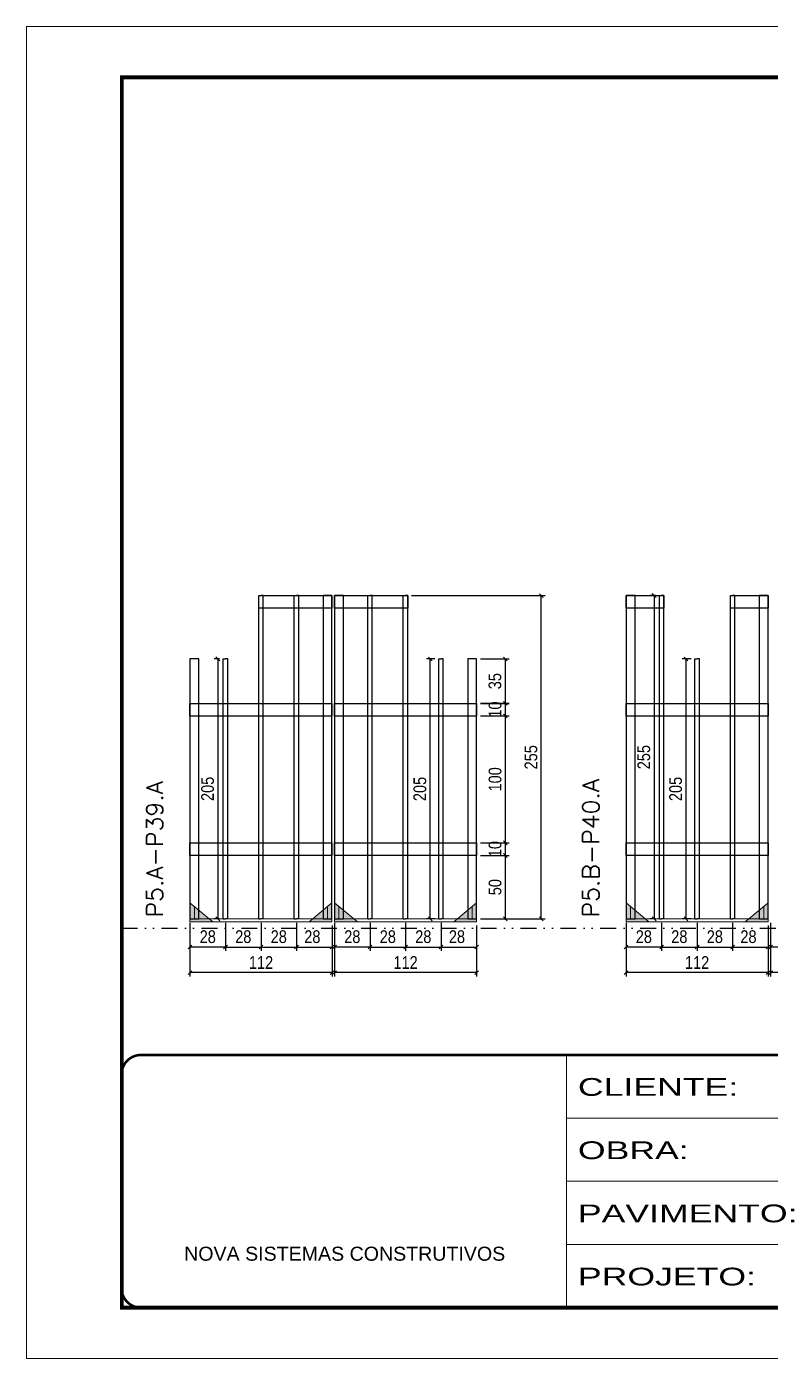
# Model space of a CAD drawing. Extents: x 14400 to 20667, y -21631 to 6985.
# Drawn here: x 14413 to 15000, y 3638 to 4688 of the extents above; entities that cross this region are included whole.
import ezdxf

# ---------------------------------------------------------------- set-up
doc = ezdxf.new("R2010")
doc.units = 0
for name, pattern in [('CONTINUO', [0]), ('DASHED', [0.75, 0.5, -0.25]), ('DIVIDE2', [0.625, 0.25, -0.125, 0, -0.125, 0, -0.125]), ('HIDDEN', [0.375, 0.25, -0.125])]:
    doc.linetypes.add(name, pattern=pattern)
for name, color, linetype in [('COTA', 241, 'Continuous'), ('Nível', 160, 'Continuous'), ('SARR_2.2x10', 60, 'Continuous'), ('SARR_3.5x7', 81, 'Continuous'), ('SARR_7x7', 40, 'Continuous')]:
    doc.layers.add(name, color=color, linetype=linetype)
for name, color, linetype, lineweight in [('Folhas', 255, 'Continuous', 9), ('Madeira', 126, 'Continuous', 18), ('Sarr 2.2x7', 40, 'Continuous', 9), ('SARRAFO DE PRESSAO', 251, 'DASHED', 9), ('Texto Seção', 7, 'Continuous', 15)]:
    doc.layers.add(name, color=color, linetype=linetype, lineweight=lineweight)
doc.styles.add('ARIAL', font='arial.ttf')
doc.styles.add('COTA TECNICA', font='techl___.ttf', dxfattribs={"height": 10})
doc.styles.add('REGUA-120', font='ROMANS.shx', dxfattribs={"height": 15})
doc.styles.add('Tecnologia', font='')
doc.styles.get('Tecnologia').set_extended_font_data('Forgotten Futurist')
doc.dimstyles.new('PAINEL', dxfattribs={"dimtxt": 10, "dimasz": 3, "dimexe": 3, "dimexo": 3, "dimgap": 3, "dimtad": 1, "dimdec": 1, "dimzin": 12, "dimdsep": 46, "dimtxsty": 'COTA TECNICA', "dimblk1": 'OBLIQUE', "dimblk2": 'OBLIQUE', "dimsah": 1, "dimcen": 0.9, "dimclrd": 4, "dimclre": 4, "dimclrt": 240, "dimadec": 1, "dimazin": 3, "dimtfac": 1, "dimtdec": 1, "dimtmove": 0, "dimatfit": 3, "dimfxl": 1, "dimtolj": 1, "dimtzin": 12, "dimarcsym": 0})

# ---------------------------------------------------------------- blocks, each defined once
blk = doc.blocks.new('9999999999')
at = {"color": 30, "linetype": 'CONTINUO'}
for p, q in [((98564.6, 34230.2), (98564.6, 34429.4)), ((98564.6, 34379.6), (99584, 34379.6)), ((98564.6, 34329.8), (99488, 34329.8)), ((98564.6, 34280), (99488, 34280))]:
    blk.add_line(p, q, dxfattribs=at)
at = {"color": 30, "linetype": 'CONTINUO', "const_width": 2}
blk.add_lwpolyline([(99584, 34230.2), (99584, 34414.4, 0.414214), (99569, 34429.4), (98229, 34429.4, 0.414214), (98214, 34414.4), (98214, 34245.2, 0.414214), (98229, 34230.2), (99584, 34230.2)], format="xyb", dxfattribs=at)
at = {"layer": 'Folhas'}
blk.add_lwpolyline([(98139, 34190.2), (99624, 34190.2), (99624, 35240.2), (98139, 35240.2)], close=True, dxfattribs=at)
at = {"layer": 'Folhas', "color": 30, "const_width": 3}
blk.add_lwpolyline([(98214, 34230.2), (99584, 34230.2), (99584, 35200.2), (98214, 35200.2)], close=True, dxfattribs=at)
at = {"color": 7, "linetype": 'Continuous', "ltscale": 5, "style": 'ARIAL'}
blk.add_text('NOVA SISTEMAS CONSTRUTIVOS', height=11.059, dxfattribs=at).set_placement((98263.2, 34267.2))
at = {"layer": 'Folhas', "color": 7, "style": 'Tecnologia', "width": 1.5}
for s, p in [('CLIENTE:', (98573.7, 34397.2)), ('OBRA:', (98573.7, 34347.3)), ('PAVIMENTO:', (98573.7, 34297.5)), ('PROJETO:', (98573.7, 34247.7))]:
    blk.add_text(s, height=14, dxfattribs=at).set_placement(p)
blk = doc.blocks.new('_Oblique')
at = {"color": 0, "linetype": 'ByBlock', "lineweight": -2}
blk.add_line((-0.5, -0.5), (0.5, 0.5), dxfattribs=at)
blk = doc.blocks.new('*D722')
at = {"layer": 'COTA', "color": 4, "lineweight": -2, "transparency": 16777216}
for p, q in [((14656.3, 3965.9), (14656.3, 3938.7)), ((14768.3, 3965.9), (14768.3, 3938.7)), ((14768.3, 3941.7), (14656.3, 3941.7))]:
    blk.add_line(p, q, dxfattribs=at)
at = {"layer": 'Defpoints', "color": 0, "transparency": 16777216}
for p in [(14656.3, 3968.9), (14768.3, 3968.9), (14656.3, 3941.7)]:
    blk.add_point(p, dxfattribs=at)
at = {"layer": 'COTA', "color": 4, "lineweight": -2, "transparency": 16777216, "xscale": 3, "yscale": 3, "zscale": 3, "rotation": 180}
blk.add_blockref('_Oblique', (14656.3, 3941.7), dxfattribs=at)
at = {"layer": 'COTA', "color": 4, "lineweight": -2, "transparency": 16777216, "xscale": 3, "yscale": 3, "zscale": 3}
blk.add_blockref('_Oblique', (14768.3, 3941.7), dxfattribs=at)
at = {"layer": 'COTA', "color": 240, "transparency": 16777216, "insert": (14712.3, 3949.7), "char_height": 10, "attachment_point": 5, "style": 'COTA TECNICA'}
blk.add_mtext('\\A1;112', dxfattribs=at)
blk = doc.blocks.new('*D723')
at = {"layer": 'COTA', "color": 4, "lineweight": -2, "transparency": 16777216}
for p, q in [((14656.3, 3981.1), (14656.3, 3958.9)), ((14684.3, 3981.1), (14684.3, 3958.9)), ((14684.3, 3961.9), (14656.3, 3961.9))]:
    blk.add_line(p, q, dxfattribs=at)
at = {"layer": 'Defpoints', "color": 0, "transparency": 16777216}
for p in [(14656.3, 3984.1), (14684.3, 3984.1), (14656.3, 3961.9)]:
    blk.add_point(p, dxfattribs=at)
at = {"layer": 'COTA', "color": 4, "lineweight": -2, "transparency": 16777216, "xscale": 3, "yscale": 3, "zscale": 3, "rotation": 180}
blk.add_blockref('_Oblique', (14656.3, 3961.9), dxfattribs=at)
at = {"layer": 'COTA', "color": 4, "lineweight": -2, "transparency": 16777216, "xscale": 3, "yscale": 3, "zscale": 3}
blk.add_blockref('_Oblique', (14684.3, 3961.9), dxfattribs=at)
at = {"layer": 'COTA', "color": 240, "transparency": 16777216, "insert": (14670.3, 3970), "char_height": 10, "attachment_point": 5, "style": 'COTA TECNICA'}
blk.add_mtext('\\A1;28', dxfattribs=at)
blk = doc.blocks.new('*D724')
at = {"layer": 'COTA', "color": 4, "lineweight": -2, "transparency": 16777216}
for p, q in [((14740.3, 3981.1), (14740.3, 3958.9)), ((14768.3, 3978.9), (14768.3, 3958.9)), ((14740.3, 3961.9), (14768.3, 3961.9))]:
    blk.add_line(p, q, dxfattribs=at)
at = {"layer": 'Defpoints', "color": 0, "transparency": 16777216}
for p in [(14740.3, 3984.1), (14768.3, 3981.9), (14768.3, 3961.9)]:
    blk.add_point(p, dxfattribs=at)
at = {"layer": 'COTA', "color": 4, "lineweight": -2, "transparency": 16777216, "xscale": 3, "yscale": 3, "zscale": 3, "rotation": 180}
blk.add_blockref('_Oblique', (14740.3, 3961.9), dxfattribs=at)
at = {"layer": 'COTA', "color": 4, "lineweight": -2, "transparency": 16777216, "xscale": 3, "yscale": 3, "zscale": 3}
blk.add_blockref('_Oblique', (14768.3, 3961.9), dxfattribs=at)
at = {"layer": 'COTA', "color": 240, "transparency": 16777216, "insert": (14752.8, 3970), "char_height": 10, "attachment_point": 5, "style": 'COTA TECNICA'}
blk.add_mtext('\\A1;28', dxfattribs=at)
blk = doc.blocks.new('*D725')
at = {"layer": 'COTA', "color": 4, "lineweight": -2, "transparency": 16777216}
for p, q in [((14684.3, 3981.1), (14684.3, 3958.9)), ((14712.3, 3981.1), (14712.3, 3958.9)), ((14684.3, 3961.9), (14712.3, 3961.9))]:
    blk.add_line(p, q, dxfattribs=at)
at = {"layer": 'Defpoints', "color": 0, "transparency": 16777216}
for p in [(14684.3, 3984.1), (14712.3, 3984.1), (14712.3, 3961.9)]:
    blk.add_point(p, dxfattribs=at)
at = {"layer": 'COTA', "color": 4, "lineweight": -2, "transparency": 16777216, "xscale": 3, "yscale": 3, "zscale": 3, "rotation": 180}
blk.add_blockref('_Oblique', (14684.3, 3961.9), dxfattribs=at)
at = {"layer": 'COTA', "color": 4, "lineweight": -2, "transparency": 16777216, "xscale": 3, "yscale": 3, "zscale": 3}
blk.add_blockref('_Oblique', (14712.3, 3961.9), dxfattribs=at)
at = {"layer": 'COTA', "color": 240, "transparency": 16777216, "insert": (14698.3, 3970), "char_height": 10, "attachment_point": 5, "style": 'COTA TECNICA'}
blk.add_mtext('\\A1;28', dxfattribs=at)
blk = doc.blocks.new('*D726')
at = {"layer": 'COTA', "color": 4, "lineweight": -2, "transparency": 16777216}
for p, q in [((14771.3, 4034.1), (14794, 4034.1)), ((14791, 3984.1), (14791, 4034.1)), ((14771.3, 3984.1), (14794, 3984.1))]:
    blk.add_line(p, q, dxfattribs=at)
at = {"layer": 'Defpoints', "color": 0, "transparency": 16777216}
for p in [(14768.3, 4034.1), (14791, 4034.1), (14768.3, 3984.1)]:
    blk.add_point(p, dxfattribs=at)
at = {"layer": 'COTA', "color": 4, "lineweight": -2, "transparency": 16777216, "xscale": 3, "yscale": 3, "zscale": 3}
for p, rotation in [((14791, 4034.1), 90), ((14791, 3984.1), 270)]:
    blk.add_blockref('_Oblique', p, dxfattribs=dict(at, rotation=rotation))
at = {"layer": 'COTA', "color": 240, "transparency": 16777216, "insert": (14782.9, 4009.1), "char_height": 10, "attachment_point": 5, "rotation": 90, "style": 'COTA TECNICA'}
blk.add_mtext('\\A1;50', dxfattribs=at)
blk = doc.blocks.new('*D727')
at = {"layer": 'COTA', "color": 4, "lineweight": -2, "transparency": 16777216}
for p, q in [((14712.3, 3981.1), (14712.3, 3958.9)), ((14740.3, 3981.1), (14740.3, 3958.9)), ((14712.3, 3961.9), (14740.3, 3961.9))]:
    blk.add_line(p, q, dxfattribs=at)
at = {"layer": 'Defpoints', "color": 0, "transparency": 16777216}
for p in [(14712.3, 3984.1), (14740.3, 3984.1), (14740.3, 3961.9)]:
    blk.add_point(p, dxfattribs=at)
at = {"layer": 'COTA', "color": 4, "lineweight": -2, "transparency": 16777216, "xscale": 3, "yscale": 3, "zscale": 3, "rotation": 180}
blk.add_blockref('_Oblique', (14712.3, 3961.9), dxfattribs=at)
at = {"layer": 'COTA', "color": 4, "lineweight": -2, "transparency": 16777216, "xscale": 3, "yscale": 3, "zscale": 3}
blk.add_blockref('_Oblique', (14740.3, 3961.9), dxfattribs=at)
at = {"layer": 'COTA', "color": 240, "transparency": 16777216, "insert": (14726.3, 3970), "char_height": 10, "attachment_point": 5, "style": 'COTA TECNICA'}
blk.add_mtext('\\A1;28', dxfattribs=at)
blk = doc.blocks.new('*D728')
at = {"layer": 'COTA', "color": 4, "lineweight": -2, "transparency": 16777216}
for p, q in [((14771.3, 4044.1), (14794, 4044.1)), ((14791, 4034.1), (14791, 4044.1)), ((14771.3, 4034.1), (14794, 4034.1))]:
    blk.add_line(p, q, dxfattribs=at)
at = {"layer": 'Defpoints', "color": 0, "transparency": 16777216}
for p in [(14768.3, 4044.1), (14791, 4044.1), (14768.3, 4034.1)]:
    blk.add_point(p, dxfattribs=at)
at = {"layer": 'COTA', "color": 4, "lineweight": -2, "transparency": 16777216, "xscale": 3, "yscale": 3, "zscale": 3}
for p, rotation in [((14791, 4044.1), 90), ((14791, 4034.1), 270)]:
    blk.add_blockref('_Oblique', p, dxfattribs=dict(at, rotation=rotation))
at = {"layer": 'COTA', "color": 240, "transparency": 16777216, "insert": (14782.9, 4039.1), "char_height": 10, "attachment_point": 5, "rotation": 90, "style": 'COTA TECNICA'}
blk.add_mtext('\\A1;10', dxfattribs=at)
blk = doc.blocks.new('*D729')
at = {"layer": 'COTA', "color": 4, "lineweight": -2, "transparency": 16777216}
for p, q in [((14771.3, 4144.1), (14794, 4144.1)), ((14791, 4044.1), (14791, 4144.1)), ((14771.3, 4044.1), (14794, 4044.1))]:
    blk.add_line(p, q, dxfattribs=at)
at = {"layer": 'Defpoints', "color": 0, "transparency": 16777216}
for p in [(14768.3, 4144.1), (14791, 4144.1), (14768.3, 4044.1)]:
    blk.add_point(p, dxfattribs=at)
at = {"layer": 'COTA', "color": 4, "lineweight": -2, "transparency": 16777216, "xscale": 3, "yscale": 3, "zscale": 3}
for p, rotation in [((14791, 4144.1), 90), ((14791, 4044.1), 270)]:
    blk.add_blockref('_Oblique', p, dxfattribs=dict(at, rotation=rotation))
at = {"layer": 'COTA', "color": 240, "transparency": 16777216, "insert": (14782.9, 4094.1), "char_height": 10, "attachment_point": 5, "rotation": 90, "style": 'COTA TECNICA'}
blk.add_mtext('\\A1;100', dxfattribs=at)
blk = doc.blocks.new('*D730')
at = {"layer": 'COTA', "color": 4, "lineweight": -2, "transparency": 16777216}
for p, q in [((14771.3, 4154.1), (14794, 4154.1)), ((14791, 4144.1), (14791, 4154.1)), ((14771.3, 4144.1), (14794, 4144.1))]:
    blk.add_line(p, q, dxfattribs=at)
at = {"layer": 'Defpoints', "color": 0, "transparency": 16777216}
for p in [(14768.3, 4154.1), (14791, 4154.1), (14768.3, 4144.1)]:
    blk.add_point(p, dxfattribs=at)
at = {"layer": 'COTA', "color": 4, "lineweight": -2, "transparency": 16777216, "xscale": 3, "yscale": 3, "zscale": 3}
for p, rotation in [((14791, 4154.1), 90), ((14791, 4144.1), 270)]:
    blk.add_blockref('_Oblique', p, dxfattribs=dict(at, rotation=rotation))
at = {"layer": 'COTA', "color": 240, "transparency": 16777216, "insert": (14782.9, 4149.1), "char_height": 10, "attachment_point": 5, "rotation": 90, "style": 'COTA TECNICA'}
blk.add_mtext('\\A1;10', dxfattribs=at)
blk = doc.blocks.new('*D731')
at = {"layer": 'COTA', "color": 4, "lineweight": -2, "transparency": 16777216}
for p, q in [((14542.3, 3965.9), (14542.3, 3938.7)), ((14654.3, 3965.9), (14654.3, 3938.7)), ((14654.3, 3941.7), (14542.3, 3941.7))]:
    blk.add_line(p, q, dxfattribs=at)
at = {"layer": 'Defpoints', "color": 0, "transparency": 16777216}
for p in [(14542.3, 3968.9), (14654.3, 3968.9), (14542.3, 3941.7)]:
    blk.add_point(p, dxfattribs=at)
at = {"layer": 'COTA', "color": 4, "lineweight": -2, "transparency": 16777216, "xscale": 3, "yscale": 3, "zscale": 3, "rotation": 180}
blk.add_blockref('_Oblique', (14542.3, 3941.7), dxfattribs=at)
at = {"layer": 'COTA', "color": 4, "lineweight": -2, "transparency": 16777216, "xscale": 3, "yscale": 3, "zscale": 3}
blk.add_blockref('_Oblique', (14654.3, 3941.7), dxfattribs=at)
at = {"layer": 'COTA', "color": 240, "transparency": 16777216, "insert": (14598.3, 3949.7), "char_height": 10, "attachment_point": 5, "style": 'COTA TECNICA'}
blk.add_mtext('\\A1;112', dxfattribs=at)
blk = doc.blocks.new('*D732')
at = {"layer": 'COTA', "color": 4, "lineweight": -2, "transparency": 16777216}
for p, q in [((14542.3, 3981.1), (14542.3, 3958.9)), ((14570.3, 3981.1), (14570.3, 3958.9)), ((14570.3, 3961.9), (14542.3, 3961.9))]:
    blk.add_line(p, q, dxfattribs=at)
at = {"layer": 'Defpoints', "color": 0, "transparency": 16777216}
for p in [(14542.3, 3984.1), (14570.3, 3984.1), (14542.3, 3961.9)]:
    blk.add_point(p, dxfattribs=at)
at = {"layer": 'COTA', "color": 4, "lineweight": -2, "transparency": 16777216, "xscale": 3, "yscale": 3, "zscale": 3, "rotation": 180}
blk.add_blockref('_Oblique', (14542.3, 3961.9), dxfattribs=at)
at = {"layer": 'COTA', "color": 4, "lineweight": -2, "transparency": 16777216, "xscale": 3, "yscale": 3, "zscale": 3}
blk.add_blockref('_Oblique', (14570.3, 3961.9), dxfattribs=at)
at = {"layer": 'COTA', "color": 240, "transparency": 16777216, "insert": (14556.3, 3970), "char_height": 10, "attachment_point": 5, "style": 'COTA TECNICA'}
blk.add_mtext('\\A1;28', dxfattribs=at)
blk = doc.blocks.new('*D733')
at = {"layer": 'COTA', "color": 4, "lineweight": -2, "transparency": 16777216}
for p, q in [((14626.3, 3981.1), (14626.3, 3958.9)), ((14654.3, 3978.9), (14654.3, 3958.9)), ((14626.3, 3961.9), (14654.3, 3961.9))]:
    blk.add_line(p, q, dxfattribs=at)
at = {"layer": 'Defpoints', "color": 0, "transparency": 16777216}
for p in [(14626.3, 3984.1), (14654.3, 3981.9), (14654.3, 3961.9)]:
    blk.add_point(p, dxfattribs=at)
at = {"layer": 'COTA', "color": 4, "lineweight": -2, "transparency": 16777216, "xscale": 3, "yscale": 3, "zscale": 3, "rotation": 180}
blk.add_blockref('_Oblique', (14626.3, 3961.9), dxfattribs=at)
at = {"layer": 'COTA', "color": 4, "lineweight": -2, "transparency": 16777216, "xscale": 3, "yscale": 3, "zscale": 3}
blk.add_blockref('_Oblique', (14654.3, 3961.9), dxfattribs=at)
at = {"layer": 'COTA', "color": 240, "transparency": 16777216, "insert": (14638.8, 3970), "char_height": 10, "attachment_point": 5, "style": 'COTA TECNICA'}
blk.add_mtext('\\A1;28', dxfattribs=at)
blk = doc.blocks.new('*D734')
at = {"layer": 'COTA', "color": 4, "lineweight": -2, "transparency": 16777216}
for p, q in [((14570.3, 3981.1), (14570.3, 3958.9)), ((14598.3, 3981.1), (14598.3, 3958.9)), ((14570.3, 3961.9), (14598.3, 3961.9))]:
    blk.add_line(p, q, dxfattribs=at)
at = {"layer": 'Defpoints', "color": 0, "transparency": 16777216}
for p in [(14570.3, 3984.1), (14598.3, 3984.1), (14598.3, 3961.9)]:
    blk.add_point(p, dxfattribs=at)
at = {"layer": 'COTA', "color": 4, "lineweight": -2, "transparency": 16777216, "xscale": 3, "yscale": 3, "zscale": 3, "rotation": 180}
blk.add_blockref('_Oblique', (14570.3, 3961.9), dxfattribs=at)
at = {"layer": 'COTA', "color": 4, "lineweight": -2, "transparency": 16777216, "xscale": 3, "yscale": 3, "zscale": 3}
blk.add_blockref('_Oblique', (14598.3, 3961.9), dxfattribs=at)
at = {"layer": 'COTA', "color": 240, "transparency": 16777216, "insert": (14584.3, 3970), "char_height": 10, "attachment_point": 5, "style": 'COTA TECNICA'}
blk.add_mtext('\\A1;28', dxfattribs=at)
blk = doc.blocks.new('*D735')
at = {"layer": 'COTA', "color": 4, "lineweight": -2, "transparency": 16777216}
for p, q in [((14598.3, 3981.1), (14598.3, 3958.9)), ((14626.3, 3981.1), (14626.3, 3958.9)), ((14598.3, 3961.9), (14626.3, 3961.9))]:
    blk.add_line(p, q, dxfattribs=at)
at = {"layer": 'Defpoints', "color": 0, "transparency": 16777216}
for p in [(14598.3, 3984.1), (14626.3, 3984.1), (14626.3, 3961.9)]:
    blk.add_point(p, dxfattribs=at)
at = {"layer": 'COTA', "color": 4, "lineweight": -2, "transparency": 16777216, "xscale": 3, "yscale": 3, "zscale": 3, "rotation": 180}
blk.add_blockref('_Oblique', (14598.3, 3961.9), dxfattribs=at)
at = {"layer": 'COTA', "color": 4, "lineweight": -2, "transparency": 16777216, "xscale": 3, "yscale": 3, "zscale": 3}
blk.add_blockref('_Oblique', (14626.3, 3961.9), dxfattribs=at)
at = {"layer": 'COTA', "color": 240, "transparency": 16777216, "insert": (14612.3, 3970), "char_height": 10, "attachment_point": 5, "style": 'COTA TECNICA'}
blk.add_mtext('\\A1;28', dxfattribs=at)
blk = doc.blocks.new('*D736')
at = {"layer": 'COTA', "color": 4, "lineweight": -2, "transparency": 16777216}
for p, q in [((14565.5, 4189.1), (14561.3, 4189.1)), ((14564.3, 4189.1), (14564.3, 3984.1)), ((14565.5, 3984.1), (14561.3, 3984.1))]:
    blk.add_line(p, q, dxfattribs=at)
at = {"layer": 'Defpoints', "color": 0, "transparency": 16777216}
for p in [(14568.5, 4189.1), (14564.3, 3984.1), (14568.5, 3984.1)]:
    blk.add_point(p, dxfattribs=at)
at = {"layer": 'COTA', "color": 4, "lineweight": -2, "transparency": 16777216, "xscale": 3, "yscale": 3, "zscale": 3}
for p, rotation in [((14564.3, 4189.1), 90), ((14564.3, 3984.1), 270)]:
    blk.add_blockref('_Oblique', p, dxfattribs=dict(at, rotation=rotation))
at = {"layer": 'COTA', "color": 240, "transparency": 16777216, "insert": (14556.2, 4086.6), "char_height": 10, "attachment_point": 5, "rotation": 90, "style": 'COTA TECNICA'}
blk.add_mtext('\\A1;205', dxfattribs=at)
blk = doc.blocks.new('*D737')
at = {"layer": 'COTA', "color": 4, "lineweight": -2, "transparency": 16777216}
for p, q in [((14735.5, 4189), (14728.8, 4189)), ((14731.8, 3984.1), (14731.8, 4189)), ((14735.5, 3984.1), (14728.8, 3984.1))]:
    blk.add_line(p, q, dxfattribs=at)
at = {"layer": 'Defpoints', "color": 0, "transparency": 16777216}
for p in [(14731.8, 4189), (14738.5, 4189), (14738.5, 3984.1)]:
    blk.add_point(p, dxfattribs=at)
at = {"layer": 'COTA', "color": 4, "lineweight": -2, "transparency": 16777216, "xscale": 3, "yscale": 3, "zscale": 3}
for p, rotation in [((14731.8, 4189), 90), ((14731.8, 3984.1), 270)]:
    blk.add_blockref('_Oblique', p, dxfattribs=dict(at, rotation=rotation))
at = {"layer": 'COTA', "color": 240, "transparency": 16777216, "insert": (14723.6, 4086.5), "char_height": 10, "attachment_point": 5, "rotation": 90, "style": 'COTA TECNICA'}
blk.add_mtext('\\A1;205', dxfattribs=at)
blk = doc.blocks.new('*D738')
at = {"layer": 'COTA', "color": 4, "lineweight": -2, "transparency": 16777216}
for p, q in [((14717, 4239), (14822.3, 4239)), ((14819.3, 3984.1), (14819.3, 4239)), ((14771.3, 3984.1), (14822.3, 3984.1))]:
    blk.add_line(p, q, dxfattribs=at)
at = {"layer": 'Defpoints', "color": 0, "transparency": 16777216}
for p in [(14714, 4239), (14819.3, 4239), (14768.3, 3984.1)]:
    blk.add_point(p, dxfattribs=at)
at = {"layer": 'COTA', "color": 4, "lineweight": -2, "transparency": 16777216, "xscale": 3, "yscale": 3, "zscale": 3}
for p, rotation in [((14819.3, 4239), 90), ((14819.3, 3984.1), 270)]:
    blk.add_blockref('_Oblique', p, dxfattribs=dict(at, rotation=rotation))
at = {"layer": 'COTA', "color": 240, "transparency": 16777216, "insert": (14811.2, 4111.5), "char_height": 10, "attachment_point": 5, "rotation": 90, "style": 'COTA TECNICA'}
blk.add_mtext('\\A1;255', dxfattribs=at)
blk = doc.blocks.new('*D739')
at = {"layer": 'COTA', "color": 4, "lineweight": -2, "transparency": 16777216}
for p, q in [((14771.3, 4189), (14794, 4189)), ((14791, 4154), (14791, 4189)), ((14771.3, 4154), (14794, 4154))]:
    blk.add_line(p, q, dxfattribs=at)
at = {"layer": 'Defpoints', "color": 0, "transparency": 16777216}
for p in [(14768.3, 4189), (14791, 4189), (14768.3, 4154)]:
    blk.add_point(p, dxfattribs=at)
at = {"layer": 'COTA', "color": 4, "lineweight": -2, "transparency": 16777216, "xscale": 3, "yscale": 3, "zscale": 3}
for p, rotation in [((14791, 4189), 90), ((14791, 4154), 270)]:
    blk.add_blockref('_Oblique', p, dxfattribs=dict(at, rotation=rotation))
at = {"layer": 'COTA', "color": 240, "transparency": 16777216, "insert": (14782.8, 4171.5), "char_height": 10, "attachment_point": 5, "rotation": 90, "style": 'COTA TECNICA'}
blk.add_mtext('\\A1;35', dxfattribs=at)
blk = doc.blocks.new('*D741')
at = {"layer": 'COTA', "color": 4, "lineweight": -2, "transparency": 16777216}
for p, q in [((15000.2, 3965.9), (15000.2, 3938.7)), ((15112.2, 3965.9), (15112.2, 3938.7)), ((15112.2, 3941.7), (15000.2, 3941.7))]:
    blk.add_line(p, q, dxfattribs=at)
at = {"layer": 'Defpoints', "color": 0, "transparency": 16777216}
for p in [(15000.2, 3968.9), (15112.2, 3968.9), (15000.2, 3941.7)]:
    blk.add_point(p, dxfattribs=at)
at = {"layer": 'COTA', "color": 4, "lineweight": -2, "transparency": 16777216, "xscale": 3, "yscale": 3, "zscale": 3, "rotation": 180}
blk.add_blockref('_Oblique', (15000.2, 3941.7), dxfattribs=at)
at = {"layer": 'COTA', "color": 4, "lineweight": -2, "transparency": 16777216, "xscale": 3, "yscale": 3, "zscale": 3}
blk.add_blockref('_Oblique', (15112.2, 3941.7), dxfattribs=at)
at = {"layer": 'COTA', "color": 240, "transparency": 16777216, "insert": (15056.2, 3949.7), "char_height": 10, "attachment_point": 5, "style": 'COTA TECNICA'}
blk.add_mtext('\\A1;112', dxfattribs=at)
blk = doc.blocks.new('*D742')
at = {"layer": 'COTA', "color": 4, "lineweight": -2, "transparency": 16777216}
for p, q in [((15000.2, 3981.1), (15000.2, 3958.9)), ((15028.2, 3981.1), (15028.2, 3958.9)), ((15028.2, 3961.9), (15000.2, 3961.9))]:
    blk.add_line(p, q, dxfattribs=at)
at = {"layer": 'Defpoints', "color": 0, "transparency": 16777216}
for p in [(15000.2, 3984.1), (15028.2, 3984.1), (15000.2, 3961.9)]:
    blk.add_point(p, dxfattribs=at)
at = {"layer": 'COTA', "color": 4, "lineweight": -2, "transparency": 16777216, "xscale": 3, "yscale": 3, "zscale": 3, "rotation": 180}
blk.add_blockref('_Oblique', (15000.2, 3961.9), dxfattribs=at)
at = {"layer": 'COTA', "color": 4, "lineweight": -2, "transparency": 16777216, "xscale": 3, "yscale": 3, "zscale": 3}
blk.add_blockref('_Oblique', (15028.2, 3961.9), dxfattribs=at)
at = {"layer": 'COTA', "color": 240, "transparency": 16777216, "insert": (15014.2, 3970), "char_height": 10, "attachment_point": 5, "style": 'COTA TECNICA'}
blk.add_mtext('\\A1;28', dxfattribs=at)
blk = doc.blocks.new('*D750')
at = {"layer": 'COTA', "color": 4, "lineweight": -2, "transparency": 16777216}
for p, q in [((14886.2, 3965.9), (14886.2, 3938.7)), ((14998.2, 3965.9), (14998.2, 3938.7)), ((14998.2, 3941.7), (14886.2, 3941.7))]:
    blk.add_line(p, q, dxfattribs=at)
at = {"layer": 'Defpoints', "color": 0, "transparency": 16777216}
for p in [(14886.2, 3968.9), (14998.2, 3968.9), (14886.2, 3941.7)]:
    blk.add_point(p, dxfattribs=at)
at = {"layer": 'COTA', "color": 4, "lineweight": -2, "transparency": 16777216, "xscale": 3, "yscale": 3, "zscale": 3, "rotation": 180}
blk.add_blockref('_Oblique', (14886.2, 3941.7), dxfattribs=at)
at = {"layer": 'COTA', "color": 4, "lineweight": -2, "transparency": 16777216, "xscale": 3, "yscale": 3, "zscale": 3}
blk.add_blockref('_Oblique', (14998.2, 3941.7), dxfattribs=at)
at = {"layer": 'COTA', "color": 240, "transparency": 16777216, "insert": (14942.2, 3949.7), "char_height": 10, "attachment_point": 5, "style": 'COTA TECNICA'}
blk.add_mtext('\\A1;112', dxfattribs=at)
blk = doc.blocks.new('*D751')
at = {"layer": 'COTA', "color": 4, "lineweight": -2, "transparency": 16777216}
for p, q in [((14886.2, 3981.1), (14886.2, 3958.9)), ((14914.2, 3981.1), (14914.2, 3958.9)), ((14914.2, 3961.9), (14886.2, 3961.9))]:
    blk.add_line(p, q, dxfattribs=at)
at = {"layer": 'Defpoints', "color": 0, "transparency": 16777216}
for p in [(14886.2, 3984.1), (14914.2, 3984.1), (14886.2, 3961.9)]:
    blk.add_point(p, dxfattribs=at)
at = {"layer": 'COTA', "color": 4, "lineweight": -2, "transparency": 16777216, "xscale": 3, "yscale": 3, "zscale": 3, "rotation": 180}
blk.add_blockref('_Oblique', (14886.2, 3961.9), dxfattribs=at)
at = {"layer": 'COTA', "color": 4, "lineweight": -2, "transparency": 16777216, "xscale": 3, "yscale": 3, "zscale": 3}
blk.add_blockref('_Oblique', (14914.2, 3961.9), dxfattribs=at)
at = {"layer": 'COTA', "color": 240, "transparency": 16777216, "insert": (14900.2, 3970), "char_height": 10, "attachment_point": 5, "style": 'COTA TECNICA'}
blk.add_mtext('\\A1;28', dxfattribs=at)
blk = doc.blocks.new('*D752')
at = {"layer": 'COTA', "color": 4, "lineweight": -2, "transparency": 16777216}
for p, q in [((14970.2, 3981.1), (14970.2, 3958.9)), ((14998.2, 3978.9), (14998.2, 3958.9)), ((14970.2, 3961.9), (14998.2, 3961.9))]:
    blk.add_line(p, q, dxfattribs=at)
at = {"layer": 'Defpoints', "color": 0, "transparency": 16777216}
for p in [(14970.2, 3984.1), (14998.2, 3981.9), (14998.2, 3961.9)]:
    blk.add_point(p, dxfattribs=at)
at = {"layer": 'COTA', "color": 4, "lineweight": -2, "transparency": 16777216, "xscale": 3, "yscale": 3, "zscale": 3, "rotation": 180}
blk.add_blockref('_Oblique', (14970.2, 3961.9), dxfattribs=at)
at = {"layer": 'COTA', "color": 4, "lineweight": -2, "transparency": 16777216, "xscale": 3, "yscale": 3, "zscale": 3}
blk.add_blockref('_Oblique', (14998.2, 3961.9), dxfattribs=at)
at = {"layer": 'COTA', "color": 240, "transparency": 16777216, "insert": (14982.7, 3970), "char_height": 10, "attachment_point": 5, "style": 'COTA TECNICA'}
blk.add_mtext('\\A1;28', dxfattribs=at)
blk = doc.blocks.new('*D753')
at = {"layer": 'COTA', "color": 4, "lineweight": -2, "transparency": 16777216}
for p, q in [((14914.2, 3981.1), (14914.2, 3958.9)), ((14942.2, 3981.1), (14942.2, 3958.9)), ((14914.2, 3961.9), (14942.2, 3961.9))]:
    blk.add_line(p, q, dxfattribs=at)
at = {"layer": 'Defpoints', "color": 0, "transparency": 16777216}
for p in [(14914.2, 3984.1), (14942.2, 3984.1), (14942.2, 3961.9)]:
    blk.add_point(p, dxfattribs=at)
at = {"layer": 'COTA', "color": 4, "lineweight": -2, "transparency": 16777216, "xscale": 3, "yscale": 3, "zscale": 3, "rotation": 180}
blk.add_blockref('_Oblique', (14914.2, 3961.9), dxfattribs=at)
at = {"layer": 'COTA', "color": 4, "lineweight": -2, "transparency": 16777216, "xscale": 3, "yscale": 3, "zscale": 3}
blk.add_blockref('_Oblique', (14942.2, 3961.9), dxfattribs=at)
at = {"layer": 'COTA', "color": 240, "transparency": 16777216, "insert": (14928.2, 3970), "char_height": 10, "attachment_point": 5, "style": 'COTA TECNICA'}
blk.add_mtext('\\A1;28', dxfattribs=at)
blk = doc.blocks.new('*D754')
at = {"layer": 'COTA', "color": 4, "lineweight": -2, "transparency": 16777216}
for p, q in [((14942.2, 3981.1), (14942.2, 3958.9)), ((14970.2, 3981.1), (14970.2, 3958.9)), ((14942.2, 3961.9), (14970.2, 3961.9))]:
    blk.add_line(p, q, dxfattribs=at)
at = {"layer": 'Defpoints', "color": 0, "transparency": 16777216}
for p in [(14942.2, 3984.1), (14970.2, 3984.1), (14970.2, 3961.9)]:
    blk.add_point(p, dxfattribs=at)
at = {"layer": 'COTA', "color": 4, "lineweight": -2, "transparency": 16777216, "xscale": 3, "yscale": 3, "zscale": 3, "rotation": 180}
blk.add_blockref('_Oblique', (14942.2, 3961.9), dxfattribs=at)
at = {"layer": 'COTA', "color": 4, "lineweight": -2, "transparency": 16777216, "xscale": 3, "yscale": 3, "zscale": 3}
blk.add_blockref('_Oblique', (14970.2, 3961.9), dxfattribs=at)
at = {"layer": 'COTA', "color": 240, "transparency": 16777216, "insert": (14956.2, 3970), "char_height": 10, "attachment_point": 5, "style": 'COTA TECNICA'}
blk.add_mtext('\\A1;28', dxfattribs=at)
blk = doc.blocks.new('*D755')
at = {"layer": 'COTA', "color": 4, "lineweight": -2, "transparency": 16777216}
for p, q in [((14909.5, 4239.1), (14905.3, 4239.1)), ((14908.3, 4239.1), (14908.3, 3984.1)), ((14909.5, 3984.1), (14905.3, 3984.1))]:
    blk.add_line(p, q, dxfattribs=at)
at = {"layer": 'Defpoints', "color": 0, "transparency": 16777216}
for p in [(14912.5, 4239.1), (14908.3, 3984.1), (14912.5, 3984.1)]:
    blk.add_point(p, dxfattribs=at)
at = {"layer": 'COTA', "color": 4, "lineweight": -2, "transparency": 16777216, "xscale": 3, "yscale": 3, "zscale": 3}
for p, rotation in [((14908.3, 4239.1), 90), ((14908.3, 3984.1), 270)]:
    blk.add_blockref('_Oblique', p, dxfattribs=dict(at, rotation=rotation))
at = {"layer": 'COTA', "color": 240, "transparency": 16777216, "insert": (14900.2, 4111.6), "char_height": 10, "attachment_point": 5, "rotation": 90, "style": 'COTA TECNICA'}
blk.add_mtext('\\A1;255', dxfattribs=at)
blk = doc.blocks.new('*D759')
at = {"layer": 'COTA', "color": 4, "lineweight": -2, "transparency": 16777216}
for p, q in [((14937.5, 4189), (14930.4, 4189)), ((14933.4, 4189), (14933.4, 3984.1)), ((14937.5, 3984.1), (14930.4, 3984.1))]:
    blk.add_line(p, q, dxfattribs=at)
at = {"layer": 'Defpoints', "color": 0, "transparency": 16777216}
for p in [(14940.5, 4189), (14933.4, 3984.1), (14940.5, 3984.1)]:
    blk.add_point(p, dxfattribs=at)
at = {"layer": 'COTA', "color": 4, "lineweight": -2, "transparency": 16777216, "xscale": 3, "yscale": 3, "zscale": 3}
for p, rotation in [((14933.4, 4189), 90), ((14933.4, 3984.1), 270)]:
    blk.add_blockref('_Oblique', p, dxfattribs=dict(at, rotation=rotation))
at = {"layer": 'COTA', "color": 240, "transparency": 16777216, "insert": (14925.3, 4086.5), "char_height": 10, "attachment_point": 5, "rotation": 90, "style": 'COTA TECNICA'}
blk.add_mtext('\\A1;205', dxfattribs=at)

msp = doc.modelspace()

# ---------------------------------------------------------------- hatches: boundary and pattern name
at = {"layer": 'Madeira'}
h = msp.add_hatch(color=252, dxfattribs=at)
h.dxf.hatch_style = 2
h.paths.add_polyline_path([(14542.28, 3996.86), (14542.28, 3981.86), (14560.28, 3981.86)])
h = msp.add_hatch(color=252, dxfattribs=at)
h.dxf.hatch_style = 2
h.paths.add_polyline_path([(14654.28, 3996.86), (14654.28, 3981.86), (14636.28, 3981.86)])
h = msp.add_hatch(color=252, dxfattribs=at)
h.dxf.hatch_style = 2
h.paths.add_polyline_path([(14656.28, 3996.86), (14656.28, 3981.86), (14674.28, 3981.86)])
h = msp.add_hatch(color=252, dxfattribs=at)
h.dxf.hatch_style = 2
h.paths.add_polyline_path([(14768.28, 3996.86), (14768.28, 3981.86), (14750.28, 3981.86)])
h = msp.add_hatch(color=252, dxfattribs=at)
h.dxf.hatch_style = 2
h.paths.add_polyline_path([(14886.23, 3996.86), (14886.23, 3981.86), (14904.23, 3981.86)])
h = msp.add_hatch(color=252, dxfattribs=at)
h.dxf.hatch_style = 2
h.paths.add_polyline_path([(14998.23, 3996.86), (14998.23, 3981.86), (14980.23, 3981.86)])

# ---------------------------------------------------------------- linework, layer by layer
at = {"layer": 'Madeira', "color": 1, "linetype": 'HIDDEN'}
for p, q in [((14545.78, 3993.36), (14545.78, 3984.06)), ((14545.78, 3993.36), (14545.78, 3984.06)), ((14650.78, 3993.36), (14650.78, 3984.06)), ((14650.78, 3993.36), (14650.78, 3984.06)), ((14659.78, 3993.36), (14659.78, 3984.06)), ((14659.78, 3993.36), (14659.78, 3984.06)), ((14764.78, 3993.36), (14764.78, 3984.06)), ((14764.78, 3993.36), (14764.78, 3984.06)), ((14889.73, 3993.36), (14889.73, 3984.06)), ((14889.73, 3993.36), (14889.73, 3984.06)), ((14994.73, 3993.36), (14994.73, 3984.06)), ((14994.73, 3993.36), (14994.73, 3984.06)), ((14552.11, 3984.06), (14542.28, 3984.06)), ((14552.11, 3984.06), (14542.28, 3984.06)), ((14558.08, 3984.06), (14542.28, 3984.06)), ((14549.28, 3989.86), (14549.28, 3984.06)), ((14638.48, 3984.06), (14654.28, 3984.06)), ((14644.45, 3984.06), (14654.28, 3984.06)), ((14644.45, 3984.06), (14654.28, 3984.06)), ((14666.11, 3984.06), (14656.28, 3984.06)), ((14666.11, 3984.06), (14656.28, 3984.06)), ((14672.08, 3984.06), (14656.28, 3984.06)), ((14663.28, 3989.86), (14663.28, 3984.06)), ((14752.48, 3984.06), (14768.28, 3984.06)), ((14758.45, 3984.06), (14768.28, 3984.06)), ((14758.45, 3984.06), (14768.28, 3984.06)), ((14896.06, 3984.06), (14886.23, 3984.06)), ((14896.06, 3984.06), (14886.23, 3984.06)), ((14902.03, 3984.06), (14886.23, 3984.06)), ((14893.23, 3989.86), (14893.23, 3984.06)), ((14982.43, 3984.06), (14998.23, 3984.06)), ((14988.4, 3984.06), (14998.23, 3984.06)), ((14988.4, 3984.06), (14998.23, 3984.06))]:
    msp.add_line(p, q, dxfattribs=at)
at = {"layer": 'Madeira'}
for p, q in [((14542.28, 3984.06), (14542.28, 3981.86)), ((14542.28, 3984.06), (14542.28, 3981.86)), ((14542.28, 3984.06), (14542.28, 3981.86)), ((14656.28, 3984.06), (14656.28, 3981.86)), ((14656.28, 3984.06), (14656.28, 3981.86)), ((14656.28, 3984.06), (14656.28, 3981.86)), ((14886.23, 3984.06), (14886.23, 3981.86)), ((14886.23, 3984.06), (14886.23, 3981.86)), ((14886.23, 3984.06), (14886.23, 3981.86))]:
    msp.add_line(p, q, dxfattribs=at)
at = {"layer": 'Madeira', "color": 0}
for points in [[(14542.28, 3996.86), (14542.28, 3981.86), (14560.28, 3981.86), (14542.28, 3996.86)], [(14654.28, 3996.86), (14654.28, 3981.86), (14636.28, 3981.86), (14654.28, 3996.86)], [(14656.28, 3996.86), (14656.28, 3981.86), (14674.28, 3981.86), (14656.28, 3996.86)], [(14768.28, 3996.86), (14768.28, 3981.86), (14750.28, 3981.86), (14768.28, 3996.86)], [(14886.23, 3996.86), (14886.23, 3981.86), (14904.23, 3981.86), (14886.23, 3996.86)], [(14998.23, 3996.86), (14998.23, 3981.86), (14980.23, 3981.86), (14998.23, 3996.86)]]:
    msp.add_lwpolyline(points, dxfattribs=at)
at = {"layer": 'Nível', "color": 4, "linetype": 'DIVIDE2', "ltscale": 50}
msp.add_line((14488.47, 3976.86), (15858.47, 3976.86), dxfattribs=at)
at = {"layer": 'Sarr 2.2x7'}
for points in [[(14654.28, 3984.06), (14542.28, 3984.06), (14542.28, 3981.86), (14654.28, 3981.86)], [(14768.28, 3984.06), (14656.28, 3984.06), (14656.28, 3981.86), (14768.28, 3981.86)], [(14998.23, 3984.06), (14886.23, 3984.06), (14886.23, 3981.86), (14998.23, 3981.86)]]:
    msp.add_lwpolyline(points, close=True, dxfattribs=at)
at = {"layer": 'SARR_2.2x10'}
for points in [[(14596.53, 4239.02), (14654.28, 4239.02), (14654.28, 4229.02), (14596.53, 4229.02)], [(14656.28, 4239.02), (14714.03, 4239.02), (14714.03, 4229.02), (14656.28, 4229.02)], [(14886.23, 4239.06), (14915.98, 4239.06), (14915.98, 4229.06), (14886.23, 4229.06)], [(14968.48, 4239.02), (14998.23, 4239.02), (14998.23, 4229.02), (14968.48, 4229.02)], [(14542.28, 4154.02), (14654.28, 4154.02), (14654.28, 4144.02), (14542.28, 4144.02)], [(14656.28, 4154.02), (14768.28, 4154.02), (14768.28, 4144.02), (14656.28, 4144.02)], [(14886.23, 4154.02), (14998.23, 4154.02), (14998.23, 4144.02), (14886.23, 4144.02)], [(14542.28, 4044.02), (14654.28, 4044.02), (14654.28, 4034.02), (14542.28, 4034.02)], [(14656.28, 4044.02), (14768.28, 4044.02), (14768.28, 4034.02), (14656.28, 4034.02)], [(14886.23, 4044.02), (14998.23, 4044.02), (14998.23, 4034.02), (14886.23, 4034.02)]]:
    msp.add_lwpolyline(points, close=True, dxfattribs=at)
at = {"layer": 'SARR_3.5x7'}
for p, q in [((14596.53, 3984.06), (14596.53, 4239.02)), ((14596.53, 4239.02), (14598.28, 4239.02)), ((14600.03, 4239.02), (14598.28, 4239.02)), ((14600.03, 3984.06), (14600.03, 4239.02)), ((14624.53, 3984.06), (14624.53, 4239.02)), ((14624.53, 4239.02), (14626.28, 4239.02)), ((14628.03, 4239.02), (14626.28, 4239.02)), ((14628.03, 3984.06), (14628.03, 4239.02)), ((14682.53, 3984.06), (14682.53, 4239.02)), ((14682.53, 4239.02), (14684.28, 4239.02)), ((14686.03, 4239.02), (14684.28, 4239.02)), ((14686.03, 3984.06), (14686.03, 4239.02)), ((14710.53, 3984.06), (14710.53, 4239.02)), ((14710.53, 4239.02), (14712.28, 4239.02)), ((14714.03, 4239.02), (14712.28, 4239.02)), ((14714.03, 3984.06), (14714.03, 4239.02)), ((14912.48, 3984.06), (14912.48, 4239.06)), ((14912.48, 4239.06), (14914.23, 4239.06)), ((14915.98, 4239.06), (14914.23, 4239.06)), ((14915.98, 3984.06), (14915.98, 4239.06)), ((14968.48, 3984.06), (14968.48, 4239.02)), ((14968.48, 4239.02), (14970.23, 4239.02)), ((14971.98, 4239.02), (14970.23, 4239.02)), ((14971.98, 3984.06), (14971.98, 4239.02)), ((14568.53, 3984.06), (14568.53, 4189.06)), ((14568.53, 4189.06), (14570.28, 4189.06)), ((14572.03, 4189.06), (14570.28, 4189.06)), ((14572.03, 3984.06), (14572.03, 4189.06)), ((14738.53, 3984.06), (14738.53, 4189.02)), ((14738.53, 4189.02), (14740.28, 4189.02)), ((14742.03, 4189.02), (14740.28, 4189.02)), ((14742.03, 3984.06), (14742.03, 4189.02)), ((14940.48, 3984.06), (14940.48, 4189.02)), ((14940.48, 4189.02), (14942.23, 4189.02)), ((14943.98, 4189.02), (14942.23, 4189.02)), ((14943.98, 3984.06), (14943.98, 4189.02)), ((14568.53, 3984.06), (14570.28, 3984.06)), ((14572.03, 3984.06), (14570.28, 3984.06)), ((14596.53, 3984.06), (14598.28, 3984.06)), ((14600.03, 3984.06), (14598.28, 3984.06)), ((14624.53, 3984.06), (14626.28, 3984.06)), ((14628.03, 3984.06), (14626.28, 3984.06)), ((14682.53, 3984.06), (14684.28, 3984.06)), ((14686.03, 3984.06), (14684.28, 3984.06)), ((14710.53, 3984.06), (14712.28, 3984.06)), ((14714.03, 3984.06), (14712.28, 3984.06)), ((14738.53, 3984.06), (14740.28, 3984.06)), ((14742.03, 3984.06), (14740.28, 3984.06)), ((14912.48, 3984.06), (14914.23, 3984.06)), ((14915.98, 3984.06), (14914.23, 3984.06)), ((14940.48, 3984.06), (14942.23, 3984.06)), ((14943.98, 3984.06), (14942.23, 3984.06)), ((14968.48, 3984.06), (14970.23, 3984.06)), ((14971.98, 3984.06), (14970.23, 3984.06))]:
    msp.add_line(p, q, dxfattribs=at)
at = {"layer": 'SARR_7x7'}
for points in [[(14647.28, 3984.06), (14654.28, 3984.06), (14654.28, 4239.02), (14647.28, 4239.02)], [(14656.28, 3984.06), (14663.28, 3984.06), (14663.28, 4239.02), (14656.28, 4239.02)], [(14886.23, 3984.06), (14893.23, 3984.06), (14893.23, 4239.06), (14886.23, 4239.06)], [(14991.23, 3984.06), (14998.23, 3984.06), (14998.23, 4239.02), (14991.23, 4239.02)], [(14542.28, 3984.06), (14549.28, 3984.06), (14549.28, 4189.06), (14542.28, 4189.06)], [(14761.28, 3984.06), (14768.28, 3984.06), (14768.28, 4189.02), (14761.28, 4189.02)]]:
    msp.add_lwpolyline(points, close=True, dxfattribs=at)

# ---------------------------------------------------------------- block references
at = {"layer": 'SARRAFO DE PRESSAO', "color": 6, "linetype": 'ByBlock'}
msp.add_blockref('9999999999', (-83725.51, -30552.63), dxfattribs=at)

# ---------------------------------------------------------------- texts
at = {"layer": 'Texto Seção', "style": 'REGUA-120', "width": 1.05}
for s, p in [('P5.A-P39.A', (14520.99, 3985.16)), ('P5.B-P40.A', (14864.94, 3985.16))]:
    msp.add_text(s, height=13, rotation=90, dxfattribs=at).set_placement(p)

# ---------------------------------------------------------------- dimensions: what is measured, and where the dimension line sits
at = {"layer": 'COTA'}
for base, p1, p2, picture, middle in [((14819.34, 4239.02), (14768.28, 3984.06), (14714.03, 4239.02), '*D738', (14811.23, 4111.54)), ((14731.75, 4189.02), (14738.53, 3984.06), (14738.53, 4189.02), '*D737', (14723.64, 4086.54)), ((14790.98, 4189.02), (14768.28, 4154.02), (14768.28, 4189.02), '*D739', (14782.76, 4171.52)), ((14933.41, 3984.06), (14940.48, 4189.02), (14940.48, 3984.06), '*D759', (14925.3, 4086.54))]:
    dim = msp.add_linear_dim(base=base, p1=p1, p2=p2, angle=90, dimstyle='PAINEL', dxfattribs=at)
    dim.commit()
    dim.dimension.update_dxf_attribs({"geometry": picture, "text_midpoint": middle})
for base, p1, p2, angle, picture, middle in [((14908.29, 3984.06), (14912.48, 4239.06), (14912.48, 3984.06), 90, '*D755', (14900.19, 4111.56)), ((14564.34, 3984.06), (14568.53, 4189.06), (14568.53, 3984.06), 90, '*D736', (14556.23, 4086.56)), ((14790.98, 4144.06), (14768.28, 4044.06), (14768.28, 4144.06), 90, '*D729', (14782.87, 4094.06)), ((14790.98, 4034.06), (14768.28, 3984.06), (14768.28, 4034.06), 90, '*D726', (14782.87, 4009.06)), ((14542.28, 3961.86), (14570.28, 3984.06), (14542.28, 3984.06), 180, '*D732', (14556.28, 3969.95)), ((14656.28, 3961.86), (14684.28, 3984.06), (14656.28, 3984.06), 180, '*D723', (14670.28, 3969.95)), ((14886.23, 3961.86), (14914.23, 3984.06), (14886.23, 3984.06), 180, '*D751', (14900.23, 3969.95)), ((15000.23, 3961.86), (15028.23, 3984.06), (15000.23, 3984.06), 180, '*D742', (15014.23, 3969.95)), ((14542.28, 3941.68), (14654.28, 3968.86), (14542.28, 3968.86), 180, '*D731', (14598.28, 3949.74)), ((14656.28, 3941.68), (14768.28, 3968.86), (14656.28, 3968.86), 180, '*D722', (14712.28, 3949.74)), ((14886.23, 3941.68), (14998.23, 3968.86), (14886.23, 3968.86), 180, '*D750', (14942.23, 3949.74)), ((15000.23, 3941.68), (15112.23, 3968.86), (15000.23, 3968.86), 180, '*D741', (15056.23, 3949.74))]:
    dim = msp.add_linear_dim(base=base, p1=p1, p2=p2, angle=angle, dimstyle='PAINEL', override={"dimtmove": 1}, dxfattribs=at)
    dim.commit()
    dim.dimension.update_dxf_attribs({"geometry": picture, "text_midpoint": middle})
for base, p1, p2, picture, middle in [((14790.98, 4154.06), (14768.28, 4144.06), (14768.28, 4154.06), '*D730', (14790.98, 4149.06)), ((14790.98, 4044.06), (14768.28, 4034.06), (14768.28, 4044.06), '*D728', (14790.98, 4039.06))]:
    dim = msp.add_linear_dim(base=base, p1=p1, p2=p2, angle=90, dimstyle='PAINEL', override={"dimtmove": 1}, dxfattribs=at)
    dim.commit()
    dim.dimension.update_dxf_attribs({"geometry": picture, "text_midpoint": middle, "dimtype": 160})
for base, p1, p2, picture, middle in [((14598.28, 3961.86), (14570.28, 3984.06), (14598.28, 3984.06), '*D734', (14584.28, 3969.95)), ((14626.28, 3961.86), (14598.28, 3984.06), (14626.28, 3984.06), '*D735', (14612.28, 3969.95)), ((14712.28, 3961.86), (14684.28, 3984.06), (14712.28, 3984.06), '*D725', (14698.28, 3969.95)), ((14740.28, 3961.86), (14712.28, 3984.06), (14740.28, 3984.06), '*D727', (14726.28, 3969.95)), ((14942.23, 3961.86), (14914.23, 3984.06), (14942.23, 3984.06), '*D753', (14928.23, 3969.95)), ((14970.23, 3961.86), (14942.23, 3984.06), (14970.23, 3984.06), '*D754', (14956.23, 3969.95))]:
    dim = msp.add_linear_dim(base=base, p1=p1, p2=p2, dimstyle='PAINEL', override={"dimtmove": 1}, dxfattribs=at)
    dim.commit()
    dim.dimension.update_dxf_attribs({"geometry": picture, "text_midpoint": middle})
for base, p1, p2, picture, middle in [((14654.28, 3961.86), (14626.28, 3984.06), (14654.28, 3981.86), '*D733', (14638.78, 3961.86)), ((14768.28, 3961.86), (14740.28, 3984.06), (14768.28, 3981.86), '*D724', (14752.78, 3961.86)), ((14998.23, 3961.86), (14970.23, 3984.06), (14998.23, 3981.86), '*D752', (14982.73, 3961.86))]:
    dim = msp.add_linear_dim(base=base, p1=p1, p2=p2, dimstyle='PAINEL', override={"dimtmove": 1}, dxfattribs=at)
    dim.commit()
    dim.dimension.update_dxf_attribs({"geometry": picture, "text_midpoint": middle, "dimtype": 160})

doc.saveas('drawing.dxf')
